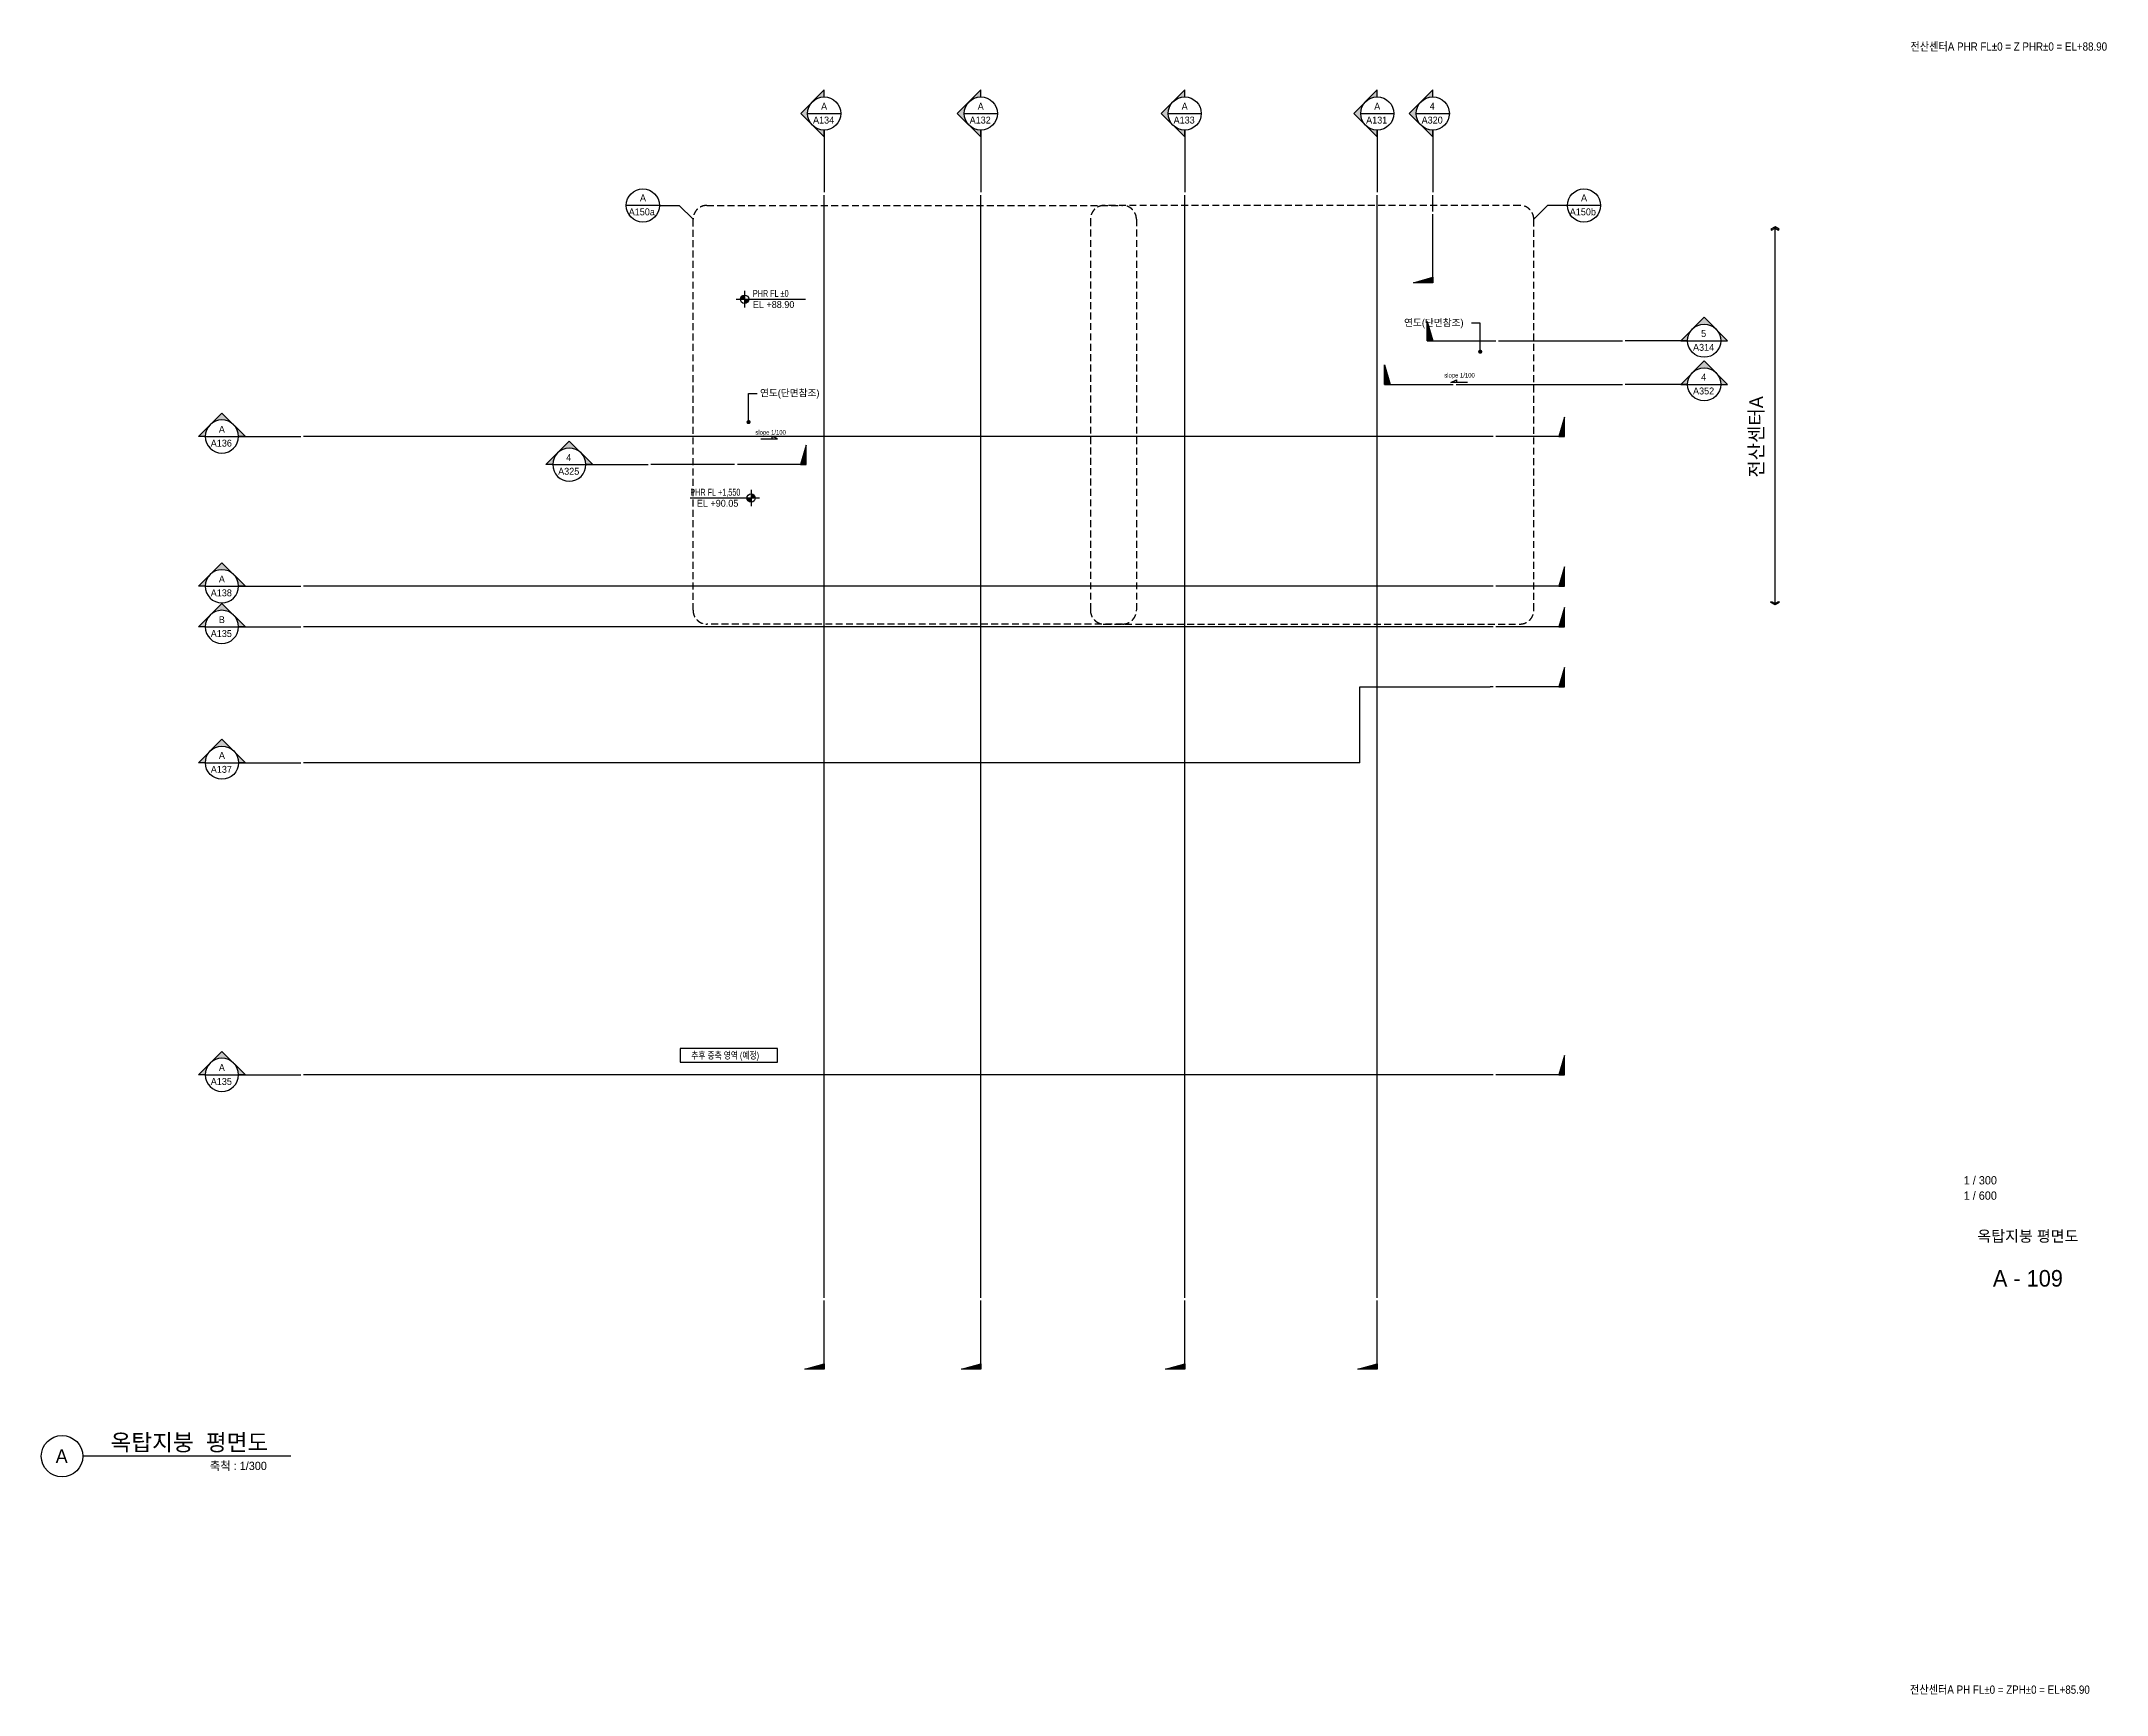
# Model space of a CAD drawing. Header units: millimetres. Extents: x 18458 to 242505, y -521583 to 1237915.
# Drawn here: x 18458 to 242505, y 1058603 to 1237915 of the extents above; entities that cross this region are included whole.
import ezdxf
from ezdxf.enums import TextEntityAlignment as Align

# ---------------------------------------------------------------- set-up
doc = ezdxf.new("R2010")
doc.units = ezdxf.units.MM
doc.header["$LTSCALE"] = 300
doc.header["$MEASUREMENT"] = 0
doc.linetypes.add('HIDDEN', pattern=[0.375, 0.25, -0.125])
for name, color, linetype in [('A-DIM', 7, 'Continuous'), ('A-ELE-9', 9, 'Continuous'), ('A-SYM', 7, 'Continuous'), ('A-SYM-1', 7, 'Continuous'), ('A-SYM-BUB', 3, 'Continuous'), ('A-SYM-LEAD', 4, 'Continuous'), ('A-SYM-LEVEL', 7, 'Continuous'), ('A-TEXT-NAME', 7, 'Continuous'), ('A-TEXT-NOTE', 7, 'Continuous'), ('S-TEXT-NOTE', 7, 'Continuous'), ('XREF', 7, 'Continuous')]:
    doc.layers.add(name, color=color, linetype=linetype)
doc.styles.add('Gtx', font='Dotum.ttf')

# ---------------------------------------------------------------- blocks, each defined once
blk = doc.blocks.new('실명')
at = {"layer": 'A-TEXT-NOTE', "color": 7, "style": 'Gtx'}
for tag, p in [('001', (-18.33, 8.75)), ('002', (-18.35, 3.25))]:
    blk.add_attdef(tag, p, '', height=3, dxfattribs=at)
at = {"layer": 'A-TEXT-NOTE', "style": 'Gtx'}
blk.add_attdef('003', text='', height=4, dxfattribs=at).set_placement((4.86, -9.5), align=Align.MIDDLE)
at = {"layer": 'A-TEXT-NOTE', "color": 7, "style": 'Gtx'}
blk.add_attdef('004', text='', height=6, dxfattribs=at).set_placement((4.86, -23.5), align=Align.MIDDLE_CENTER)
blk = doc.blocks.new('A$C0d36eac7')
at = {"layer": 'A-DIM', "color": 1}
blk.add_line((-52600, -70595), (-52600, -29595), dxfattribs=at)
for points in [[(-52987, -29964), (-52600, -29743), (-52213, -29964), (-52149, -29853), (-52600, -29595), (-53051, -29853)], [(-52987, -70226), (-52600, -70447), (-52213, -70226), (-52149, -70337), (-52600, -70595), (-53051, -70337)]]:
    blk.add_lwpolyline(points, close=True, dxfattribs=at)
at = {"layer": 'A-SYM-BUB', "style": 'Gtx'}
blk.add_text('전산센터A', height=1500, rotation=90, dxfattribs=at).set_placement((-53901, -56806))
blk = doc.blocks.new('A$Ce9732c4b')
at = {"layer": 'A-SYM'}
for p, q in [((85516, -27285), (81916, -27285)), ((85516, -27285), (87654, -27285)), ((87654, -27285), (89154, -28785))]:
    blk.add_line(p, q, dxfattribs=at)
at = {"layer": 'A-SYM', "color": 7, "linetype": 'HIDDEN', "ltscale": 10, "elevation": 0}
blk.add_lwpolyline([(90654, -27285), (135757, -27285, -0.4142136), (137257, -28785), (137257, -71185, -0.4142136), (135757, -72685), (90654, -72685, -0.4142136), (89154, -71185), (89154, -28785, -0.4142136)], format="xyb", close=True, dxfattribs=at)
at = {"layer": 'A-SYM'}
blk.add_circle((83716, -27285), 1800, dxfattribs=at)
blk = doc.blocks.new('A$C2a23c31d')
at = {"layer": 'A-SYM'}
for p, q in [((-70437, -27285), (-71937, -28785)), ((-68299, -27285), (-70437, -27285)), ((-64699, -27285), (-68299, -27285))]:
    blk.add_line(p, q, dxfattribs=at)
at = {"layer": 'A-SYM', "color": 7, "linetype": 'HIDDEN', "ltscale": 10, "elevation": 0}
blk.add_lwpolyline([(-73437, -27285), (-118540, -27285, 0.4142136), (-120040, -28785), (-120040, -71185, 0.4142136), (-118540, -72685), (-73437, -72685, 0.4142136), (-71937, -71185), (-71937, -28785, 0.4142136)], format="xyb", close=True, dxfattribs=at)
at = {"layer": 'A-SYM'}
blk.add_circle((-66499, -27285), 1800, dxfattribs=at)
blk = doc.blocks.new('*U51')
at = {"layer": 'A-SYM'}
h = blk.add_hatch(color=256, dxfattribs=at)
h.paths.add_polyline_path([(6216, 30838), (6428, 30626), (6428, 30750, -0.198912)])
h.paths.add_polyline_path([(6004, 31050), (6216, 30838, -0.414214), (6216, 31263)])
h.paths.add_polyline_path([(6216, 31263, -0.198912), (6428, 31350), (6428, 31475)])
blk.add_hatch(color=256, dxfattribs=at).paths.add_polyline_path([(6078, 6778), (6428, 6878), (6428, 6778)])
at = {"layer": 'A-ELE-9'}
blk.add_line((6428, 8119), (6428, 29525), dxfattribs=at)
at = {"layer": 'A-SYM'}
for p, q in [((6428, 30750), (6428, 29625)), ((6428, 29525), (6428, 29575)), ((6428, 8069), (6428, 8119)), ((6428, 6778), (6428, 8019))]:
    blk.add_line(p, q, dxfattribs=at)
blk.add_lwpolyline([(6428, 31350), (6428, 31475), (6004, 31050), (6428, 30626), (6428, 30750)], dxfattribs=at)
blk.add_lwpolyline([(6078, 6778), (6428, 6878), (6428, 6778)], close=True, dxfattribs=at)
blk.add_circle((6428, 31050), 300, dxfattribs=at)
blk = doc.blocks.new('*U124')
at = {"layer": 'A-SYM'}
h = blk.add_hatch(color=256, dxfattribs=at)
h.paths.add_polyline_path([(6216, 30838), (6428, 30626), (6428, 30750, -0.198912)])
h.paths.add_polyline_path([(6004, 31050), (6216, 30838, -0.414214), (6216, 31263)])
h.paths.add_polyline_path([(6216, 31263, -0.198912), (6428, 31350), (6428, 31475)])
blk.add_hatch(color=256, dxfattribs=at).paths.add_polyline_path([(6078, 8352), (6428, 8452), (6428, 8352)])
at = {"layer": 'A-ELE-9'}
blk.add_line((6428, 9694), (6428, 29525), dxfattribs=at)
at = {"layer": 'A-SYM'}
for p, q in [((6428, 30750), (6428, 29625)), ((6428, 29525), (6428, 29575)), ((6428, 9644), (6428, 9694)), ((6428, 8352), (6428, 9594))]:
    blk.add_line(p, q, dxfattribs=at)
blk.add_lwpolyline([(6428, 31350), (6428, 31475), (6004, 31050), (6428, 30626), (6428, 30750)], dxfattribs=at)
blk.add_lwpolyline([(6078, 8352), (6428, 8452), (6428, 8352)], close=True, dxfattribs=at)
blk.add_circle((6428, 31050), 300, dxfattribs=at)
blk = doc.blocks.new('A$C69eff562')
at = {"layer": 'A-SYM'}
blk.add_hatch(color=256, dxfattribs=at).paths.add_polyline_path([(183690, -77385), (183090, -79485), (183690, -79485)])
h = blk.add_hatch(color=256, dxfattribs=at)
h.paths.add_polyline_path([(39326, -86449), (40599, -87721), (39853, -87721, 0.1989124)])
h.paths.add_polyline_path([(38053, -85176), (39326, -86449, 0.4142136), (36781, -86449)])
h.paths.add_polyline_path([(36781, -86449, 0.1989124), (36253, -87721), (35508, -87721)])
for p, q in [((183690, -79485), (176240, -79485)), ((39853, -87721), (46608, -87721))]:
    blk.add_line(p, q, dxfattribs=at)
blk.add_lwpolyline([(183690, -77385), (183090, -79485), (183690, -79485)], close=True, dxfattribs=at)
blk.add_lwpolyline([(36253, -87721), (35508, -87721), (38053, -85176), (40599, -87721), (39853, -87721)], dxfattribs=at)
blk.add_circle((38053, -87721), 1800, dxfattribs=at)
at = {"layer": 'A-SYM-1'}
for p, q in [((101579, -17310), (105179, -17310)), ((118568, -17310), (122168, -17310)), ((140691, -17310), (144291, -17310)), ((161578, -17310), (165178, -17310)), ((36247, -52345), (39847, -52345)), ((36247, -68585), (39847, -68585)), ((36247, -72995), (39847, -72995)), ((175940, -79485), (175640, -79485)), ((36253, -87721), (39853, -87721)), ((47208, -87721), (46908, -87721)), ((36247, -121572), (39847, -121572))]:
    blk.add_line(p, q, dxfattribs=at)
at = {"layer": 'A-SYM-1', "color": 9}
for p, q in [((161484, -79485), (175640, -79485)), ((161484, -87721), (161484, -79485)), ((161484, -87721), (47208, -87721))]:
    blk.add_line(p, q, dxfattribs=at)
at = {"layer": 'A-SYM-1', "xscale": 6, "yscale": 6, "zscale": 6}
for p in [(64812, -203612), (81800, -203612), (103924, -203612), (124811, -203612)]:
    blk.add_blockref('*U124', p, dxfattribs=at)
at = {"layer": 'A-SYM-1', "xscale": -6.00000000000005, "yscale": 6.00000000000005, "zscale": 6, "rotation": 90}
for p in [(224350, -13778), (224350, -30018), (224350, -34428), (224350, -83005)]:
    blk.add_blockref('*U51', p, dxfattribs=at)
at = {"layer": 'A-SYM-1', "color": 3, "style": 'Gtx'}
for s, p in [('A134', (102171, -18405)), ('A', (103048, -16902)), ('A132', (119160, -18405)), ('A', (120036, -16902)), ('A133', (141283, -18405)), ('A', (142160, -16902)), ('A131', (162170, -18405)), ('A', (163047, -16902)), ('A', (37716, -51937)), ('A136', (36839, -53440)), ('A138', (36839, -69680)), ('A', (37716, -68177)), ('A135', (36839, -74090)), ('B', (37716, -72587)), ('A', (37722, -87314)), ('A137', (36845, -88817)), ('A', (37716, -121165)), ('A135', (36839, -122668))]:
    blk.add_text(s, height=750, dxfattribs=at).set_placement(p)
blk = doc.blocks.new('*U53')
at = {"layer": 'A-SYM'}
h = blk.add_hatch(color=256, dxfattribs=at)
h.paths.add_polyline_path([(6216, 30838), (6428, 30626), (6428, 30750, -0.198912)])
h.paths.add_polyline_path([(6004, 31050), (6216, 30838, -0.414214), (6216, 31263)])
h.paths.add_polyline_path([(6216, 31263, -0.198912), (6428, 31350), (6428, 31475)])
blk.add_hatch(color=256, dxfattribs=at).paths.add_polyline_path([(6078, 26042), (6428, 26142), (6428, 26042)])
at = {"layer": 'A-ELE-9'}
blk.add_line((6428, 27383), (6428, 29525), dxfattribs=at)
at = {"layer": 'A-SYM'}
for p, q in [((6428, 30750), (6428, 29625)), ((6428, 29525), (6428, 29575)), ((6428, 27333), (6428, 27383)), ((6428, 26042), (6428, 27283))]:
    blk.add_line(p, q, dxfattribs=at)
blk.add_lwpolyline([(6428, 31350), (6428, 31475), (6004, 31050), (6428, 30626), (6428, 30750)], dxfattribs=at)
blk.add_lwpolyline([(6078, 26042), (6428, 26142), (6428, 26042)], close=True, dxfattribs=at)
blk.add_circle((6428, 31050), 300, dxfattribs=at)
blk = doc.blocks.new('*U55')
at = {"layer": 'A-SYM'}
h = blk.add_hatch(color=256, dxfattribs=at)
h.paths.add_polyline_path([(6216, 30838), (6428, 30626), (6428, 30750, -0.198912)])
h.paths.add_polyline_path([(6004, 31050), (6216, 30838, -0.414214), (6216, 31263)])
h.paths.add_polyline_path([(6216, 31263, -0.198912), (6428, 31350), (6428, 31475)])
blk.add_hatch(color=256, dxfattribs=at).paths.add_polyline_path([(6078, 27989), (6428, 28089), (6428, 27989)])
at = {"layer": 'A-ELE-9'}
blk.add_line((6428, 29331), (6428, 29525), dxfattribs=at)
at = {"layer": 'A-SYM'}
for p, q in [((6428, 30750), (6428, 29625)), ((6428, 29525), (6428, 29575)), ((6428, 29281), (6428, 29331)), ((6428, 27989), (6428, 29231))]:
    blk.add_line(p, q, dxfattribs=at)
blk.add_lwpolyline([(6428, 31350), (6428, 31475), (6004, 31050), (6428, 30626), (6428, 30750)], dxfattribs=at)
blk.add_lwpolyline([(6078, 27989), (6428, 28089), (6428, 27989)], close=True, dxfattribs=at)
blk.add_circle((6428, 31050), 300, dxfattribs=at)
blk = doc.blocks.new('*U56')
at = {"layer": 'A-SYM'}
h = blk.add_hatch(color=256, dxfattribs=at)
h.paths.add_polyline_path([(6216, 30838), (6428, 30626), (6428, 30750, -0.198912)])
h.paths.add_polyline_path([(6004, 31050), (6216, 30838, -0.414214), (6216, 31263)])
h.paths.add_polyline_path([(6216, 31263, -0.198912), (6428, 31350), (6428, 31475)])
blk.add_hatch(color=256, dxfattribs=at).paths.add_polyline_path([(6078, 26770), (6428, 26870), (6428, 26770)])
at = {"layer": 'A-ELE-9'}
blk.add_line((6428, 28112), (6428, 29525), dxfattribs=at)
at = {"layer": 'A-SYM'}
for p, q in [((6428, 30750), (6428, 29625)), ((6428, 29525), (6428, 29575)), ((6428, 28062), (6428, 28112)), ((6428, 26770), (6428, 28012))]:
    blk.add_line(p, q, dxfattribs=at)
blk.add_lwpolyline([(6428, 31350), (6428, 31475), (6004, 31050), (6428, 30626), (6428, 30750)], dxfattribs=at)
blk.add_lwpolyline([(6078, 26770), (6428, 26870), (6428, 26770)], close=True, dxfattribs=at)
blk.add_circle((6428, 31050), 300, dxfattribs=at)
blk = doc.blocks.new('*U59')
at = {"layer": 'A-SYM'}
h = blk.add_hatch(color=256, dxfattribs=at)
h.paths.add_polyline_path([(6216, 30838), (6428, 30626), (6428, 30750, -0.198912)])
h.paths.add_polyline_path([(6004, 31050), (6216, 30838, -0.414214), (6216, 31263)])
h.paths.add_polyline_path([(6216, 31263, -0.198912), (6428, 31350), (6428, 31475)])
blk.add_hatch(color=256, dxfattribs=at).paths.add_polyline_path([(6078, 25272), (6428, 25372), (6428, 25272)])
at = {"layer": 'A-ELE-9'}
blk.add_line((6428, 26614), (6428, 29525), dxfattribs=at)
at = {"layer": 'A-SYM'}
for p, q in [((6428, 30750), (6428, 29625)), ((6428, 29525), (6428, 29575)), ((6428, 26564), (6428, 26614)), ((6428, 25272), (6428, 26514))]:
    blk.add_line(p, q, dxfattribs=at)
blk.add_lwpolyline([(6428, 31350), (6428, 31475), (6004, 31050), (6428, 30626), (6428, 30750)], dxfattribs=at)
blk.add_lwpolyline([(6078, 25272), (6428, 25372), (6428, 25272)], close=True, dxfattribs=at)
blk.add_circle((6428, 31050), 300, dxfattribs=at)

msp = doc.modelspace()

# ---------------------------------------------------------------- hatches: boundary and pattern name
at = {"layer": 'A-SYM-LEVEL'}
h = msp.add_hatch(color=256, dxfattribs=at)
h.paths.add_polyline_path([(94745.3, 1210390.9, 0.41421356), (94295.3, 1209940.9), (94745.3, 1209940.9)])
h.paths.add_polyline_path([(95195.3, 1209940.9), (94745.3, 1209940.9), (94745.3, 1209490.9, 0.41421356)])
h = msp.add_hatch(color=256, dxfattribs=at)
h.paths.add_polyline_path([(95456.4, 1188833.7, -0.41421356), (95906.4, 1188383.7), (95456.4, 1188383.7)])
h.paths.add_polyline_path([(95006.4, 1188383.7), (95456.4, 1188383.7), (95456.4, 1187933.7, -0.41421356)])

# ---------------------------------------------------------------- linework, layer by layer
for points in [[(173157.3, 1200908.3), (171349.5, 1200908.3), (171987.1, 1201184.5), (171987.1, 1200908.3)], [(96524.1, 1194803.3), (98332, 1194803.3), (97694.4, 1195079.5), (97694.4, 1194803.3)]]:
    msp.add_lwpolyline(points)
at = {"layer": 'A-SYM'}
msp.add_line((45541, 1084466.8), (22957.8, 1084466.8), dxfattribs=at)
msp.add_circle((20707.8, 1084466.8), 2250, dxfattribs=at)
at = {"layer": 'A-SYM-1'}
for p, q in [((167596.1, 1230090.4), (171196.1, 1230090.4)), ((197040, 1205445.7), (200640, 1205445.7)), ((197040, 1200713.3), (200640, 1200713.3)), ((73932.6, 1192005, 0), (77532.6, 1192005, 0))]:
    msp.add_line(p, q, dxfattribs=at)
at = {"layer": 'A-SYM-LEAD'}
for p, q in [((174546, 1207363.4), (173605.2, 1207363.4)), ((174546, 1204253.1), (174546, 1207363.4)), ((95178.4, 1196621.8), (95178.4, 1199732.1)), ((95178.4, 1199732.1), (96119.2, 1199732.1))]:
    msp.add_line(p, q, dxfattribs=at)
at = {"layer": 'A-SYM-LEAD', "const_width": 224.5}
for points in [[(174658.8, 1204253.1, -1), (174433.3, 1204253.1, -1)], [(95065.6, 1196621.8, 1), (95291.1, 1196621.8, 1)]]:
    msp.add_lwpolyline(points, format="xyb", close=True, dxfattribs=at)
at = {"layer": 'A-SYM-LEVEL'}
for p, q in [((93845.3, 1209940.9), (101345.3, 1209940.9)), ((94745.3, 1210840.9), (94745.3, 1209040.9)), ((96356.4, 1188383.7), (88856.4, 1188383.7)), ((95456.4, 1189283.7), (95456.4, 1187483.7))]:
    msp.add_line(p, q, dxfattribs=at)
for centre in [(94745.3, 1209940.9), (95456.4, 1188383.7)]:
    msp.add_circle(centre, 450, dxfattribs=at)
at = {"layer": 'A-TEXT-NOTE', "elevation": 0}
msp.add_lwpolyline([(87741.5, 1127188.5), (98302.7, 1127188.5), (98302.7, 1128688.5), (87741.5, 1128688.5)], close=True, dxfattribs=at)

# ---------------------------------------------------------------- block references
at = {"layer": 'A-SYM-1'}
for name, p in [('A$C69eff562', (0, 1247400)), ('A$Ce9732c4b', (0, 1247400)), ('A$C2a23c31d', (252300, 1247400))]:
    msp.add_blockref(name, p, dxfattribs=at)
at = {"layer": 'A-SYM-1', "xscale": 6, "yscale": 6, "zscale": 6}
msp.add_blockref('*U55', (130828.9, 1043787.7), dxfattribs=at)
at = {"layer": 'A-SYM-1', "yscale": 6, "zscale": 6}
for name, p, xscale, rotation in [('*U53', (12537.3, 1244012.9), 6, 270), ('*U59', (12537.3, 1239280.6), 6, 270), ('*U56', (262035.2, 1230572.3, 0), -6, 90)]:
    msp.add_blockref(name, p, dxfattribs=dict(at, xscale=xscale, rotation=rotation))
at = {"layer": 'XREF'}
msp.add_blockref('A$C0d36eac7', (259133.4, 1247400), dxfattribs=at)
ref = msp.add_blockref('실명', (232500, 1111200), dxfattribs=dict(at, xscale=300, yscale=300, zscale=300))
ref.add_attrib('001', '1 / 300', (226999.8, 1113941.9), dxfattribs={"layer": 'A-TEXT-NOTE', "color": 7, "height": 900, "style": 'Gtx'})
ref.add_attrib('002', '1 / 600', (226993.8, 1112278.2), dxfattribs={"layer": 'A-TEXT-NOTE', "color": 7, "height": 900, "style": 'Gtx'})
ref.add_attrib('003', '옥탑지붕 평면도', dxfattribs={"layer": 'A-TEXT-NOTE', "height": 1200, "style": 'Gtx'}).set_placement((233956.7, 1108349.2), align=Align.MIDDLE)
ref.add_attrib('004', 'A - 109', dxfattribs={"layer": 'A-TEXT-NOTE', "color": 7, "height": 1800, "style": 'Gtx'}).set_placement((233956.7, 1103759), align=Align.MIDDLE_CENTER)

# ---------------------------------------------------------------- texts
at = {"style": 'Gtx', "width": 0.8}
for p in [(170648.1, 1201446.4), (95917.5, 1195255.4)]:
    msp.add_text('slope 1/100', height=500, dxfattribs=at).set_placement(p)
at = {"layer": 'A-SYM', "color": 2, "style": 'Gtx'}
msp.add_text('옥탑지붕  평면도', height=1800, dxfattribs=at).set_placement((25957.8, 1085066.8))
at = {"layer": 'A-SYM', "color": 3, "style": 'Gtx'}
msp.add_text('A', height=1500, dxfattribs=at).set_placement((20012.7, 1083717.9))
at = {"layer": 'A-SYM', "style": 'Gtx'}
msp.add_text('축척 : 1/300', height=900, dxfattribs=at).set_placement((36740.5, 1082966.8))
at = {"layer": 'A-SYM-1', "color": 3, "style": 'Gtx'}
for s, p in [('4', (169064.7, 1230497.9)), ('A320', (168188.1, 1228994.8)), ('A', (83399.3, 1220563.3)), ('A', (185484.4, 1220563.3)), ('A150a', (82176.7, 1219043.4)), ('A150b', (184261.8, 1219043.4)), ('5', (198508.5, 1205853.3)), ('A314', (197631.9, 1204350.2)), ('4', (198508.5, 1201120.9)), ('A352', (197631.9, 1199617.8)), ('4', (75401.2, 1192412.6, 0)), ('A325', (74524.5, 1190909.5, 0))]:
    msp.add_text(s, height=750, dxfattribs=at).set_placement(p)
at = {"layer": 'A-SYM-LEVEL', "style": 'Gtx', "width": 0.8}
for s, p in [('PHR FL %%P0', (95645.3, 1210195.9)), ('PHR FL +1,550', (88862.1, 1188638.7))]:
    msp.add_text(s, height=750, dxfattribs=at).set_placement(p)
at = {"layer": 'A-SYM-LEVEL', "style": 'Gtx'}
for s, p in [('EL +88.90', (95645.3, 1208995.9)), ('연도(단면참조)', (166286.8, 1207030.5)), ('연도(단면참조)', (96418.9, 1199399.2)), ('EL +90.05', (89571.1, 1187438.7))]:
    msp.add_text(s, height=750, dxfattribs=at).set_placement(p)
at = {"layer": 'A-TEXT-NAME', "style": 'Gtx', "width": 0.8}
msp.add_text('추후 증축 영역 (예정)', height=750, dxfattribs=at).set_placement((88957.2, 1127564.5))
at = {"layer": 'S-TEXT-NOTE', "color": 4, "style": 'Gtx', "width": 0.9}
for s, p in [('    전산센터A PHR FL%%P0 = Z PHR%%P0 = EL+88.90', (220031.7, 1236900)), ('    전산센터A PH FL%%P0 = ZPH%%P0 = EL+85.90', (219980.4, 1058700))]:
    msp.add_text(s, height=900, dxfattribs=at).set_placement(p)

doc.saveas('drawing.dxf')
